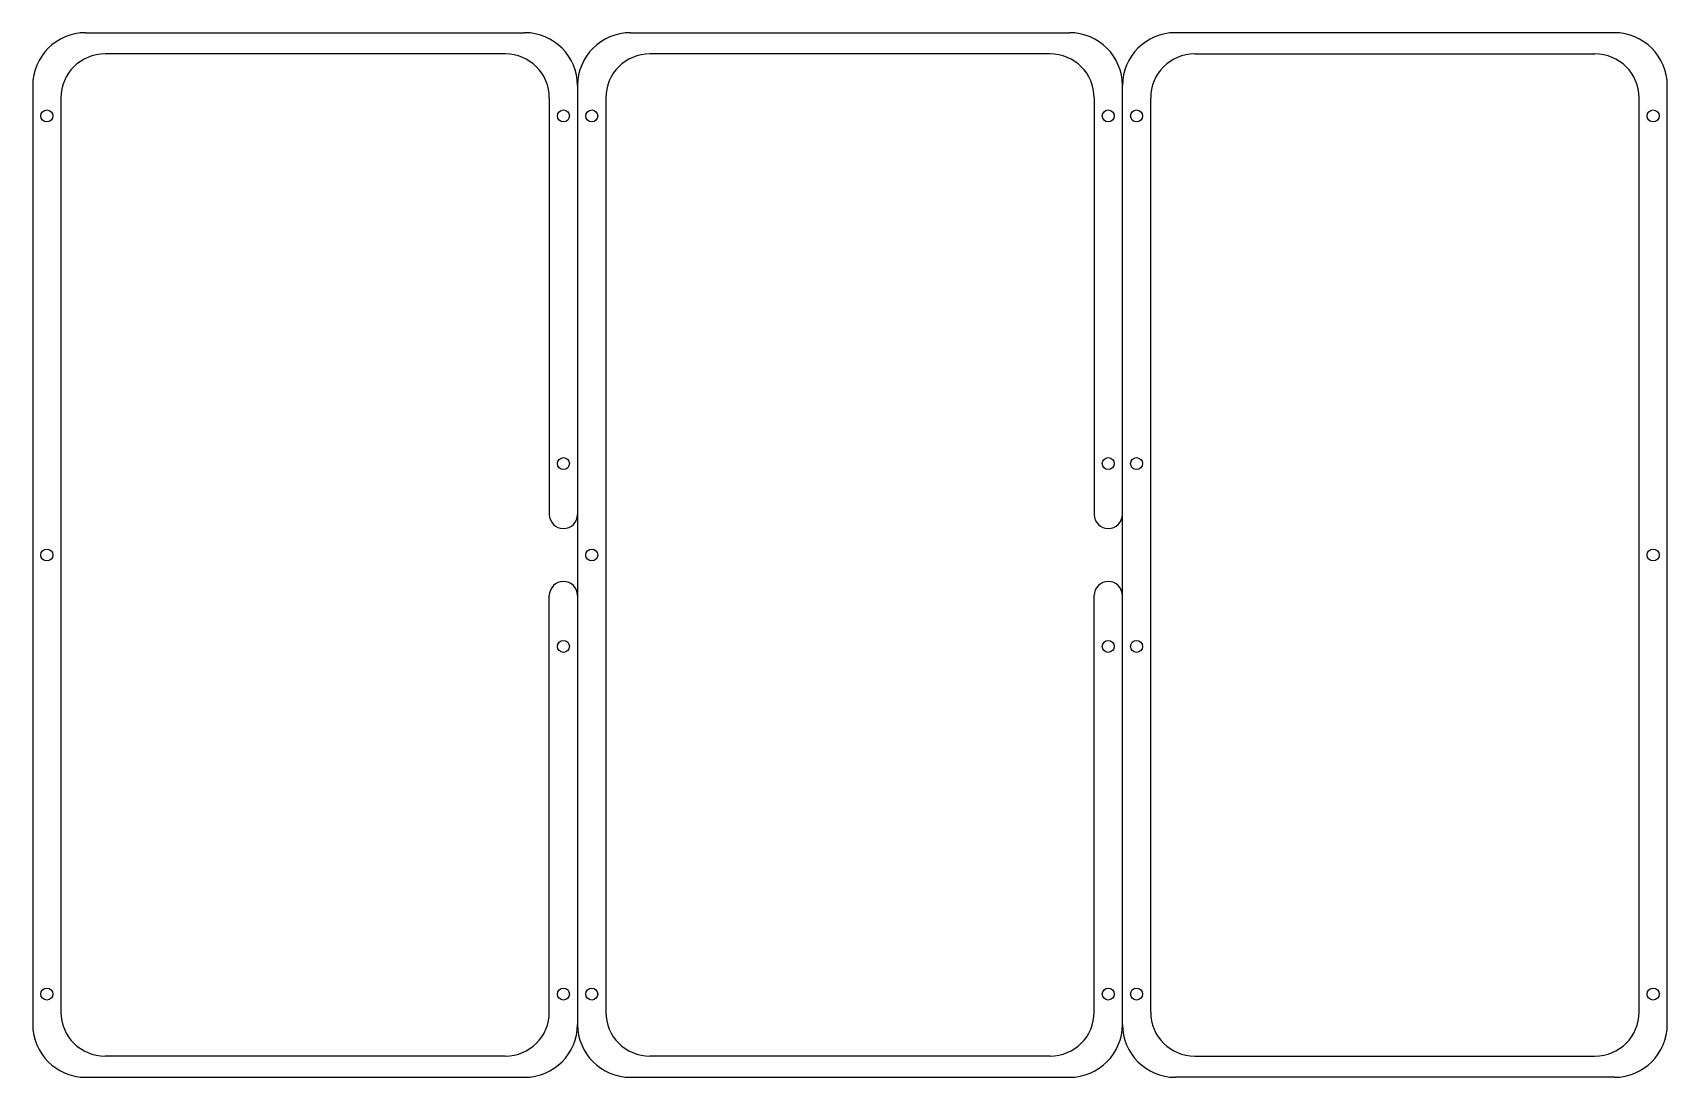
# Model space of a CAD drawing. Header units: inches. Extents: x 0 to 463, y 0 to 296.
import ezdxf

# ---------------------------------------------------------------- set-up
doc = ezdxf.new("R2010")
doc.units = ezdxf.units.IN
doc.header["$MEASUREMENT"] = 0

msp = doc.modelspace()

# ---------------------------------------------------------------- linework, layer by layer
at = {"color": 1}
for p, q in [((15, 296), (139.4, 296)), ((169.4, 296), (293.8, 296)), ((448.2, 296), (323.8, 296)), ((133.9, 290), (20.5, 290)), ((288.3, 290), (174.9, 290)), ((329.3, 290), (442.7, 290)), ((0, 281), (0, 15)), ((154.4, 281), (154.4, 15)), ((308.8, 15), (308.8, 281)), ((463.2, 15), (463.2, 281)), ((8, 277.5), (8, 18.5)), ((146.4, 277.5), (146.4, 159.5)), ((162.4, 277.5), (162.4, 18.5)), ((300.8, 277.5), (300.8, 159.5)), ((316.8, 18.5), (316.8, 277.5)), ((455.2, 18.5), (455.2, 277.5)), ((150.4, 155.5), (150.4, 155.5)), ((304.8, 155.5), (304.8, 155.5)), ((150.4, 140.5), (150.4, 140.5)), ((304.8, 140.5), (304.8, 140.5)), ((146.4, 18.5), (146.4, 136.5)), ((300.8, 18.5), (300.8, 136.5)), ((133.9, 6), (20.5, 6)), ((288.3, 6), (174.9, 6)), ((329.3, 6), (442.7, 6)), ((15, 0), (139.4, 0)), ((169.4, 0), (293.8, 0)), ((448.2, 0), (323.8, 0))]:
    msp.add_line(p, q, dxfattribs=at)
for centre in [(4, 272.4), (150.4, 272.4), (158.4, 272.4), (304.8, 272.4), (312.8, 272.4), (459.2, 272.4), (150.4, 173.9), (304.8, 173.9), (312.8, 173.9), (4, 148), (158.4, 148), (459.2, 148), (150.4, 122.1), (304.8, 122.1), (312.8, 122.1), (4, 23.6), (150.4, 23.6), (158.4, 23.6), (304.8, 23.6), (312.8, 23.6), (459.2, 23.6)]:
    msp.add_circle(centre, 1.7, dxfattribs=at)
for centre, radius, start, end in [((15, 281), 15, 90, 180), ((139.4, 281), 15, 0, 90), ((169.4, 281), 15, 90, 180), ((293.8, 281), 15, 0, 90), ((323.8, 281), 15, 90, 180), ((448.2, 281), 15, 0, 90), ((20.5, 277.5), 12.5, 90, 180), ((133.9, 277.5), 12.5, 0, 90), ((174.9, 277.5), 12.5, 90, 180), ((288.3, 277.5), 12.5, 0, 90), ((329.3, 277.5), 12.5, 90, 180), ((442.7, 277.5), 12.5, 0, 90), ((150.4, 159.5), 4, 180, 270), ((150.4, 159.5), 4, 270, 0), ((304.8, 159.5), 4, 180, 270), ((304.8, 159.5), 4, 270, 0), ((150.4, 136.5), 4, 90, 180), ((150.4, 136.5), 4, 0, 90), ((304.8, 136.5), 4, 90, 180), ((304.8, 136.5), 4, 0, 90), ((15, 15), 15, 180, 270), ((20.5, 18.5), 12.5, 180, 270), ((133.9, 18.5), 12.5, 270, 0), ((139.4, 15), 15, 270, 0), ((169.4, 15), 15, 180, 270), ((174.9, 18.5), 12.5, 180, 270), ((288.3, 18.5), 12.5, 270, 0), ((293.8, 15), 15, 270, 0), ((323.8, 15), 15, 180, 270), ((329.3, 18.5), 12.5, 180, 270), ((442.7, 18.5), 12.5, 270, 0), ((448.2, 15), 15, 270, 0)]:
    msp.add_arc(centre, radius, start, end, dxfattribs=at)

doc.saveas('drawing.dxf')
